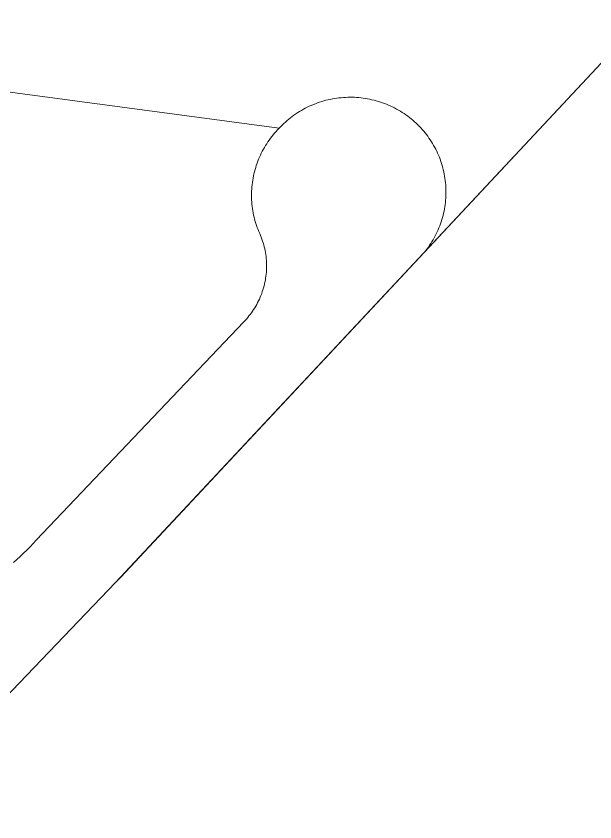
# Model space of a CAD drawing. Header units: metres. Extents: x 302931 to 308644, y 6253878 to 6257414.
# Drawn here: x 307334.2 to 307424.7, y 6254819 to 6254944.9 of the extents above; entities that cross this region are included whole.
import ezdxf

# ---------------------------------------------------------------- set-up
doc = ezdxf.new("R2010")
doc.units = ezdxf.units.M
doc.layers.add('Cadastre Land Parcels_SP_EXT', color=9, linetype='Continuous', lineweight=5)

msp = doc.modelspace()

# ---------------------------------------------------------------- linework, layer by layer
at = {"layer": 'Cadastre Land Parcels_SP_EXT', "linetype": 'Continuous'}
for points in [[(307333.8, 6254859.5), (307334.33, 6254859.98), (307334.85, 6254860.47), (307335.36, 6254860.96), (307335.87, 6254861.46), (307336.38, 6254861.96), (307336.87, 6254862.47), (307337.37, 6254862.98), (307369.8, 6254897.12), (307370.01, 6254897.34), (307370.22, 6254897.57), (307370.43, 6254897.81), (307370.62, 6254898.05), (307370.82, 6254898.3), (307371, 6254898.55), (307371.18, 6254898.8), (307371.35, 6254899.06), (307371.52, 6254899.32), (307371.68, 6254899.59), (307371.83, 6254899.86), (307371.98, 6254900.13), (307372.12, 6254900.41), (307372.25, 6254900.69), (307372.38, 6254900.98), (307372.49, 6254901.27), (307372.61, 6254901.56), (307372.71, 6254901.85), (307372.81, 6254902.14), (307372.9, 6254902.44), (307372.98, 6254902.74), (307373.05, 6254903.04), (307373.12, 6254903.34), (307373.18, 6254903.65), (307373.23, 6254903.96), (307373.27, 6254904.26), (307373.31, 6254904.57), (307373.34, 6254904.88), (307373.36, 6254905.19), (307373.37, 6254905.5), (307373.38, 6254905.81), (307373.38, 6254906.12), (307373.36, 6254906.43), (307373.35, 6254906.73), (307373.32, 6254907.04), (307373.29, 6254907.35), (307373.25, 6254907.66), (307373.2, 6254907.96), (307373.14, 6254908.27), (307373.08, 6254908.57), (307373.01, 6254908.87), (307372.93, 6254909.17), (307372.84, 6254909.47), (307372.75, 6254909.76), (307372.65, 6254910.05), (307372.54, 6254910.35), (307372.42, 6254910.63), (307372.3, 6254910.92), (307372.17, 6254911.23), (307372.04, 6254911.55), (307371.92, 6254911.86), (307371.8, 6254912.19), (307371.7, 6254912.51), (307371.6, 6254912.84), (307371.51, 6254913.17), (307371.42, 6254913.5), (307371.35, 6254913.83), (307371.28, 6254914.17), (307371.22, 6254914.5), (307371.17, 6254914.84), (307371.12, 6254915.18), (307371.09, 6254915.52), (307371.06, 6254915.86), (307371.04, 6254916.2), (307371.03, 6254916.54), (307371.02, 6254916.88), (307371.02, 6254917.22), (307371.03, 6254917.56), (307371.05, 6254917.91), (307371.08, 6254918.25), (307371.11, 6254918.59), (307371.16, 6254918.93), (307371.21, 6254919.26), (307371.26, 6254919.6), (307371.33, 6254919.94), (307371.4, 6254920.27), (307371.48, 6254920.6), (307371.57, 6254920.94), (307371.67, 6254921.26), (307371.77, 6254921.59), (307371.89, 6254921.91), (307372.01, 6254922.24), (307372.13, 6254922.55), (307372.27, 6254922.87), (307372.41, 6254923.18), (307372.55, 6254923.49), (307372.71, 6254923.8), (307372.87, 6254924.1), (307373.04, 6254924.4), (307373.22, 6254924.69), (307373.4, 6254924.98), (307373.59, 6254925.27), (307373.79, 6254925.55), (307373.99, 6254925.83), (307374.2, 6254926.1), (307374.41, 6254926.37), (307374.63, 6254926.63), (307374.86, 6254926.89), (307375.09, 6254927.15), (307375.33, 6254927.39), (307244.33, 6254944.92)], [(307244.33, 6254944.92), (307375.33, 6254927.39), (307375.57, 6254927.64), (307375.81, 6254927.89), (307376.06, 6254928.13), (307376.32, 6254928.36), (307376.57, 6254928.59), (307376.84, 6254928.81), (307377.11, 6254929.03), (307377.39, 6254929.24), (307377.66, 6254929.44), (307377.95, 6254929.64), (307378.24, 6254929.83), (307378.53, 6254930.01), (307378.83, 6254930.19), (307379.13, 6254930.36), (307379.43, 6254930.52), (307379.74, 6254930.68), (307380.05, 6254930.82), (307380.37, 6254930.97), (307380.69, 6254931.1), (307381.01, 6254931.23), (307381.33, 6254931.35), (307381.66, 6254931.46), (307381.99, 6254931.57), (307382.32, 6254931.67), (307382.66, 6254931.76), (307382.99, 6254931.84), (307383.33, 6254931.91), (307383.67, 6254931.98), (307384.01, 6254932.04), (307384.35, 6254932.09), (307384.69, 6254932.14), (307385.04, 6254932.17), (307385.38, 6254932.2), (307385.73, 6254932.22), (307386.07, 6254932.24), (307386.42, 6254932.24), (307386.77, 6254932.24), (307387.11, 6254932.23), (307387.46, 6254932.21), (307387.8, 6254932.18), (307388.14, 6254932.15), (307388.49, 6254932.11), (307388.83, 6254932.06), (307389.17, 6254932), (307389.51, 6254931.93), (307389.84, 6254931.86), (307390.18, 6254931.78), (307390.51, 6254931.69), (307390.85, 6254931.6), (307391.17, 6254931.49), (307391.5, 6254931.38), (307391.82, 6254931.26), (307392.15, 6254931.14), (307392.46, 6254931), (307392.78, 6254930.86), (307393.09, 6254930.72), (307393.4, 6254930.56), (307393.7, 6254930.4), (307394, 6254930.23), (307394.3, 6254930.06), (307394.59, 6254929.88), (307394.88, 6254929.69), (307395.16, 6254929.49), (307395.44, 6254929.29), (307395.71, 6254929.08), (307395.98, 6254928.87), (307396.24, 6254928.65), (307396.5, 6254928.42), (307396.75, 6254928.19), (307397, 6254927.95), (307397.24, 6254927.71), (307397.48, 6254927.46), (307397.71, 6254927.21), (307397.94, 6254926.95), (307398.15, 6254926.68), (307398.37, 6254926.41), (307398.57, 6254926.14), (307398.77, 6254925.86), (307398.96, 6254925.58), (307399.15, 6254925.29), (307399.33, 6254925), (307399.5, 6254924.7), (307399.67, 6254924.4), (307399.83, 6254924.1), (307399.98, 6254923.79), (307400.12, 6254923.48), (307400.26, 6254923.17), (307400.39, 6254922.85), (307400.51, 6254922.54), (307400.63, 6254922.21), (307400.73, 6254921.89), (307400.83, 6254921.56), (307400.93, 6254921.23), (307401.01, 6254920.9), (307401.09, 6254920.57), (307401.16, 6254920.23), (307401.22, 6254919.89), (307401.27, 6254919.56), (307401.32, 6254919.22), (307401.35, 6254918.88), (307401.38, 6254918.54), (307401.41, 6254918.19), (307401.42, 6254917.85), (307401.43, 6254917.51), (307401.42, 6254917.17), (307401.41, 6254916.83), (307401.39, 6254916.48), (307401.37, 6254916.14), (307401.34, 6254915.8), (307401.29, 6254915.46), (307401.24, 6254915.12), (307401.19, 6254914.78), (307401.12, 6254914.45), (307401.05, 6254914.11), (307400.97, 6254913.78), (307400.88, 6254913.45), (307400.78, 6254913.12), (307400.68, 6254912.79), (307400.57, 6254912.47), (307400.45, 6254912.14), (307400.32, 6254911.82), (307400.19, 6254911.51), (307400.05, 6254911.19), (307399.9, 6254910.88), (307399.75, 6254910.58), (307399.58, 6254910.27), (307399.42, 6254909.97), (307399.24, 6254909.68), (307399.06, 6254909.39), (307398.87, 6254909.1), (307398.67, 6254908.82), (307398.47, 6254908.54), (307398.26, 6254908.26), (307398.04, 6254907.99), (307432.47, 6254944.8)], [(307432.47, 6254944.8), (307349.76, 6254856.37), (307313.91, 6254818.97)], [(307313.91, 6254818.97), (307349.76, 6254856.37), (307349.76, 6254856.37), (307350.56, 6254857.23), (307398.04, 6254907.99), (307398.26, 6254908.26), (307398.47, 6254908.54), (307398.67, 6254908.82), (307398.87, 6254909.1), (307399.06, 6254909.39), (307399.24, 6254909.68), (307399.42, 6254909.97), (307399.58, 6254910.27), (307399.75, 6254910.58), (307399.9, 6254910.88), (307400.05, 6254911.19), (307400.19, 6254911.51), (307400.32, 6254911.82), (307400.45, 6254912.14), (307400.57, 6254912.47), (307400.68, 6254912.79), (307400.78, 6254913.12), (307400.88, 6254913.45), (307400.97, 6254913.78), (307401.05, 6254914.11), (307401.12, 6254914.45), (307401.19, 6254914.78), (307401.24, 6254915.12), (307401.29, 6254915.46), (307401.34, 6254915.8), (307401.37, 6254916.14), (307401.39, 6254916.48), (307401.41, 6254916.83), (307401.42, 6254917.17), (307401.43, 6254917.51), (307401.42, 6254917.85), (307401.41, 6254918.19), (307401.38, 6254918.54), (307401.35, 6254918.88), (307401.32, 6254919.22), (307401.27, 6254919.56), (307401.22, 6254919.89), (307401.16, 6254920.23), (307401.09, 6254920.57), (307401.01, 6254920.9), (307400.93, 6254921.23), (307400.83, 6254921.56), (307400.73, 6254921.89), (307400.63, 6254922.21), (307400.51, 6254922.54), (307400.39, 6254922.85), (307400.26, 6254923.17), (307400.12, 6254923.48), (307399.98, 6254923.79), (307399.83, 6254924.1), (307399.67, 6254924.4), (307399.5, 6254924.7), (307399.33, 6254925), (307399.15, 6254925.29), (307398.96, 6254925.58), (307398.77, 6254925.86), (307398.57, 6254926.14), (307398.37, 6254926.41), (307398.15, 6254926.68), (307397.94, 6254926.95), (307397.71, 6254927.21), (307397.48, 6254927.46), (307397.24, 6254927.71), (307397, 6254927.95), (307396.75, 6254928.19), (307396.5, 6254928.42), (307396.24, 6254928.65), (307395.98, 6254928.87), (307395.71, 6254929.08), (307395.44, 6254929.29), (307395.16, 6254929.49), (307394.88, 6254929.69), (307394.59, 6254929.88), (307394.3, 6254930.06), (307394, 6254930.23), (307393.7, 6254930.4), (307393.4, 6254930.56), (307393.09, 6254930.72), (307392.78, 6254930.86), (307392.46, 6254931), (307392.15, 6254931.14), (307391.82, 6254931.26), (307391.5, 6254931.38), (307391.17, 6254931.49), (307390.85, 6254931.6), (307390.51, 6254931.69), (307390.18, 6254931.78), (307389.84, 6254931.86), (307389.51, 6254931.93), (307389.17, 6254932), (307388.83, 6254932.06), (307388.49, 6254932.11), (307388.14, 6254932.15), (307387.8, 6254932.18), (307387.46, 6254932.21), (307387.11, 6254932.23), (307386.77, 6254932.24), (307386.42, 6254932.24), (307386.07, 6254932.24), (307385.73, 6254932.22), (307385.38, 6254932.2), (307385.04, 6254932.17), (307384.69, 6254932.14), (307384.35, 6254932.09), (307384.01, 6254932.04), (307383.67, 6254931.98), (307383.33, 6254931.91), (307382.99, 6254931.84), (307382.66, 6254931.76), (307382.32, 6254931.67), (307381.99, 6254931.57), (307381.66, 6254931.46), (307381.33, 6254931.35), (307381.01, 6254931.23), (307380.69, 6254931.1), (307380.37, 6254930.97), (307380.05, 6254930.82), (307379.74, 6254930.68), (307379.43, 6254930.52), (307379.13, 6254930.36), (307378.83, 6254930.19), (307378.53, 6254930.01), (307378.24, 6254929.83), (307377.95, 6254929.64), (307377.66, 6254929.44), (307377.39, 6254929.24), (307377.11, 6254929.03), (307376.84, 6254928.81), (307376.57, 6254928.59), (307376.32, 6254928.36), (307376.06, 6254928.13), (307375.81, 6254927.89), (307375.57, 6254927.64), (307375.33, 6254927.39), (307375.09, 6254927.15), (307374.86, 6254926.89), (307374.63, 6254926.63), (307374.41, 6254926.37), (307374.2, 6254926.1), (307373.99, 6254925.83), (307373.79, 6254925.55), (307373.59, 6254925.27), (307373.4, 6254924.98), (307373.22, 6254924.69), (307373.04, 6254924.4), (307372.87, 6254924.1), (307372.71, 6254923.8), (307372.55, 6254923.49), (307372.41, 6254923.18), (307372.27, 6254922.87), (307372.13, 6254922.55), (307372.01, 6254922.24), (307371.89, 6254921.91), (307371.77, 6254921.59), (307371.67, 6254921.26), (307371.57, 6254920.94), (307371.48, 6254920.6), (307371.4, 6254920.27), (307371.33, 6254919.94), (307371.26, 6254919.6), (307371.21, 6254919.26), (307371.16, 6254918.93), (307371.11, 6254918.59), (307371.08, 6254918.25), (307371.05, 6254917.91), (307371.03, 6254917.56), (307371.02, 6254917.22), (307371.02, 6254916.88), (307371.03, 6254916.54), (307371.04, 6254916.2), (307371.06, 6254915.86), (307371.09, 6254915.52), (307371.12, 6254915.18), (307371.17, 6254914.84), (307371.22, 6254914.5), (307371.28, 6254914.17), (307371.35, 6254913.83), (307371.42, 6254913.5), (307371.51, 6254913.17), (307371.6, 6254912.84), (307371.7, 6254912.51), (307371.8, 6254912.19), (307371.92, 6254911.86), (307372.04, 6254911.55), (307372.17, 6254911.23), (307372.3, 6254910.92), (307372.42, 6254910.63), (307372.54, 6254910.35), (307372.65, 6254910.05), (307372.75, 6254909.76), (307372.84, 6254909.47), (307372.93, 6254909.17), (307373.01, 6254908.87), (307373.08, 6254908.57), (307373.14, 6254908.27), (307373.2, 6254907.96), (307373.25, 6254907.66), (307373.29, 6254907.35), (307373.32, 6254907.04), (307373.35, 6254906.73), (307373.36, 6254906.43), (307373.38, 6254906.12), (307373.38, 6254905.81), (307373.37, 6254905.5), (307373.36, 6254905.19), (307373.34, 6254904.88), (307373.31, 6254904.57), (307373.27, 6254904.26), (307373.23, 6254903.96), (307373.18, 6254903.65), (307373.12, 6254903.34), (307373.05, 6254903.04), (307372.98, 6254902.74), (307372.9, 6254902.44), (307372.81, 6254902.14), (307372.71, 6254901.85), (307372.61, 6254901.56), (307372.49, 6254901.27), (307372.38, 6254900.98), (307372.25, 6254900.69), (307372.12, 6254900.41), (307371.98, 6254900.13), (307371.83, 6254899.86), (307371.68, 6254899.59), (307371.52, 6254899.32), (307371.35, 6254899.06), (307371.18, 6254898.8), (307371, 6254898.55), (307370.82, 6254898.3), (307370.62, 6254898.05), (307370.43, 6254897.81), (307370.22, 6254897.57), (307370.01, 6254897.34), (307369.8, 6254897.12), (307337.37, 6254862.98), (307336.87, 6254862.47), (307336.38, 6254861.96), (307335.87, 6254861.46), (307335.36, 6254860.96), (307334.85, 6254860.47), (307334.33, 6254859.98), (307333.8, 6254859.5)]]:
    msp.add_lwpolyline(points, dxfattribs=at)

doc.saveas('drawing.dxf')
